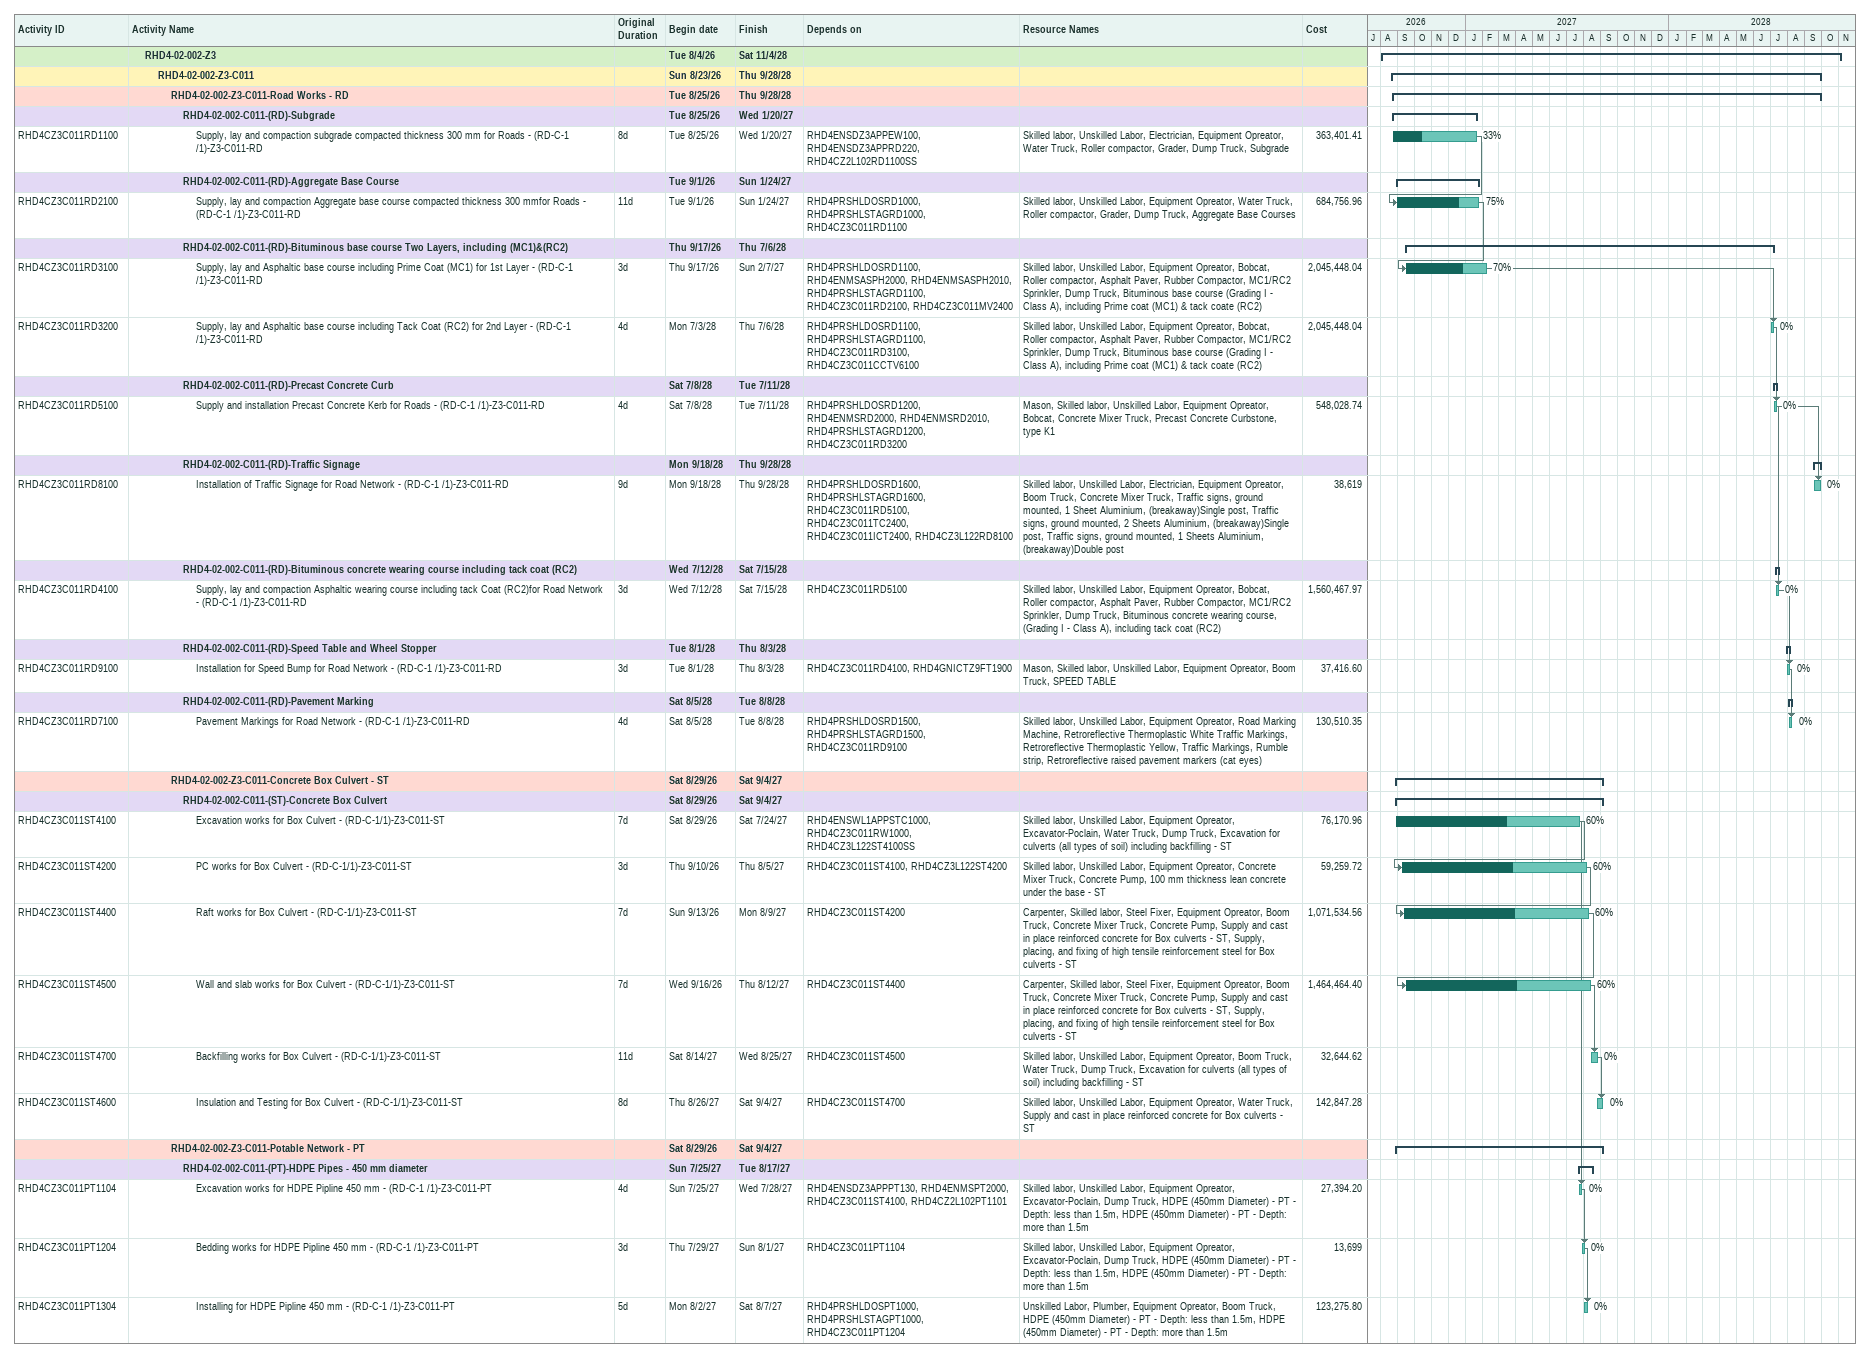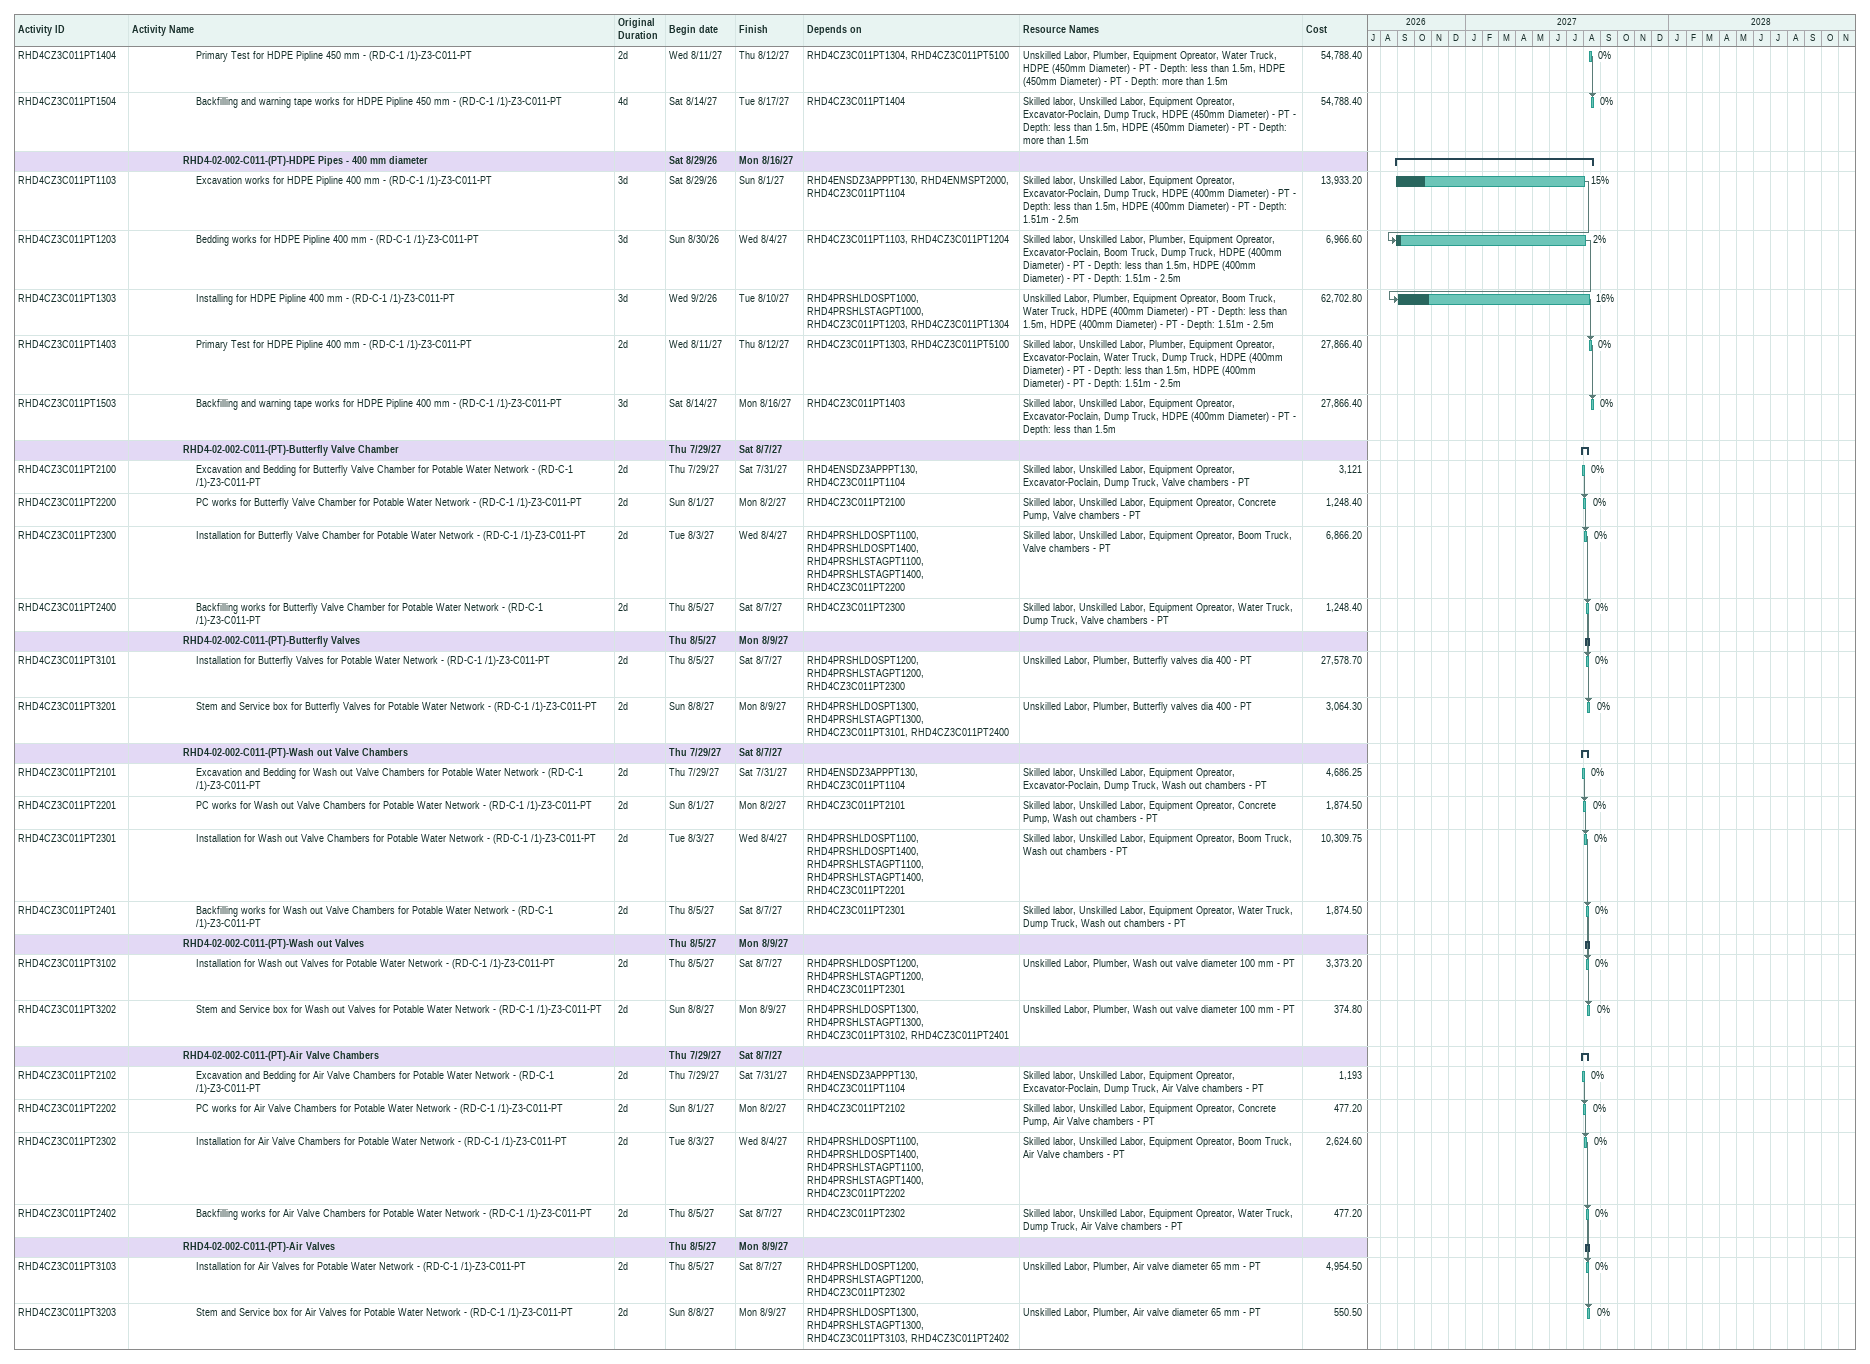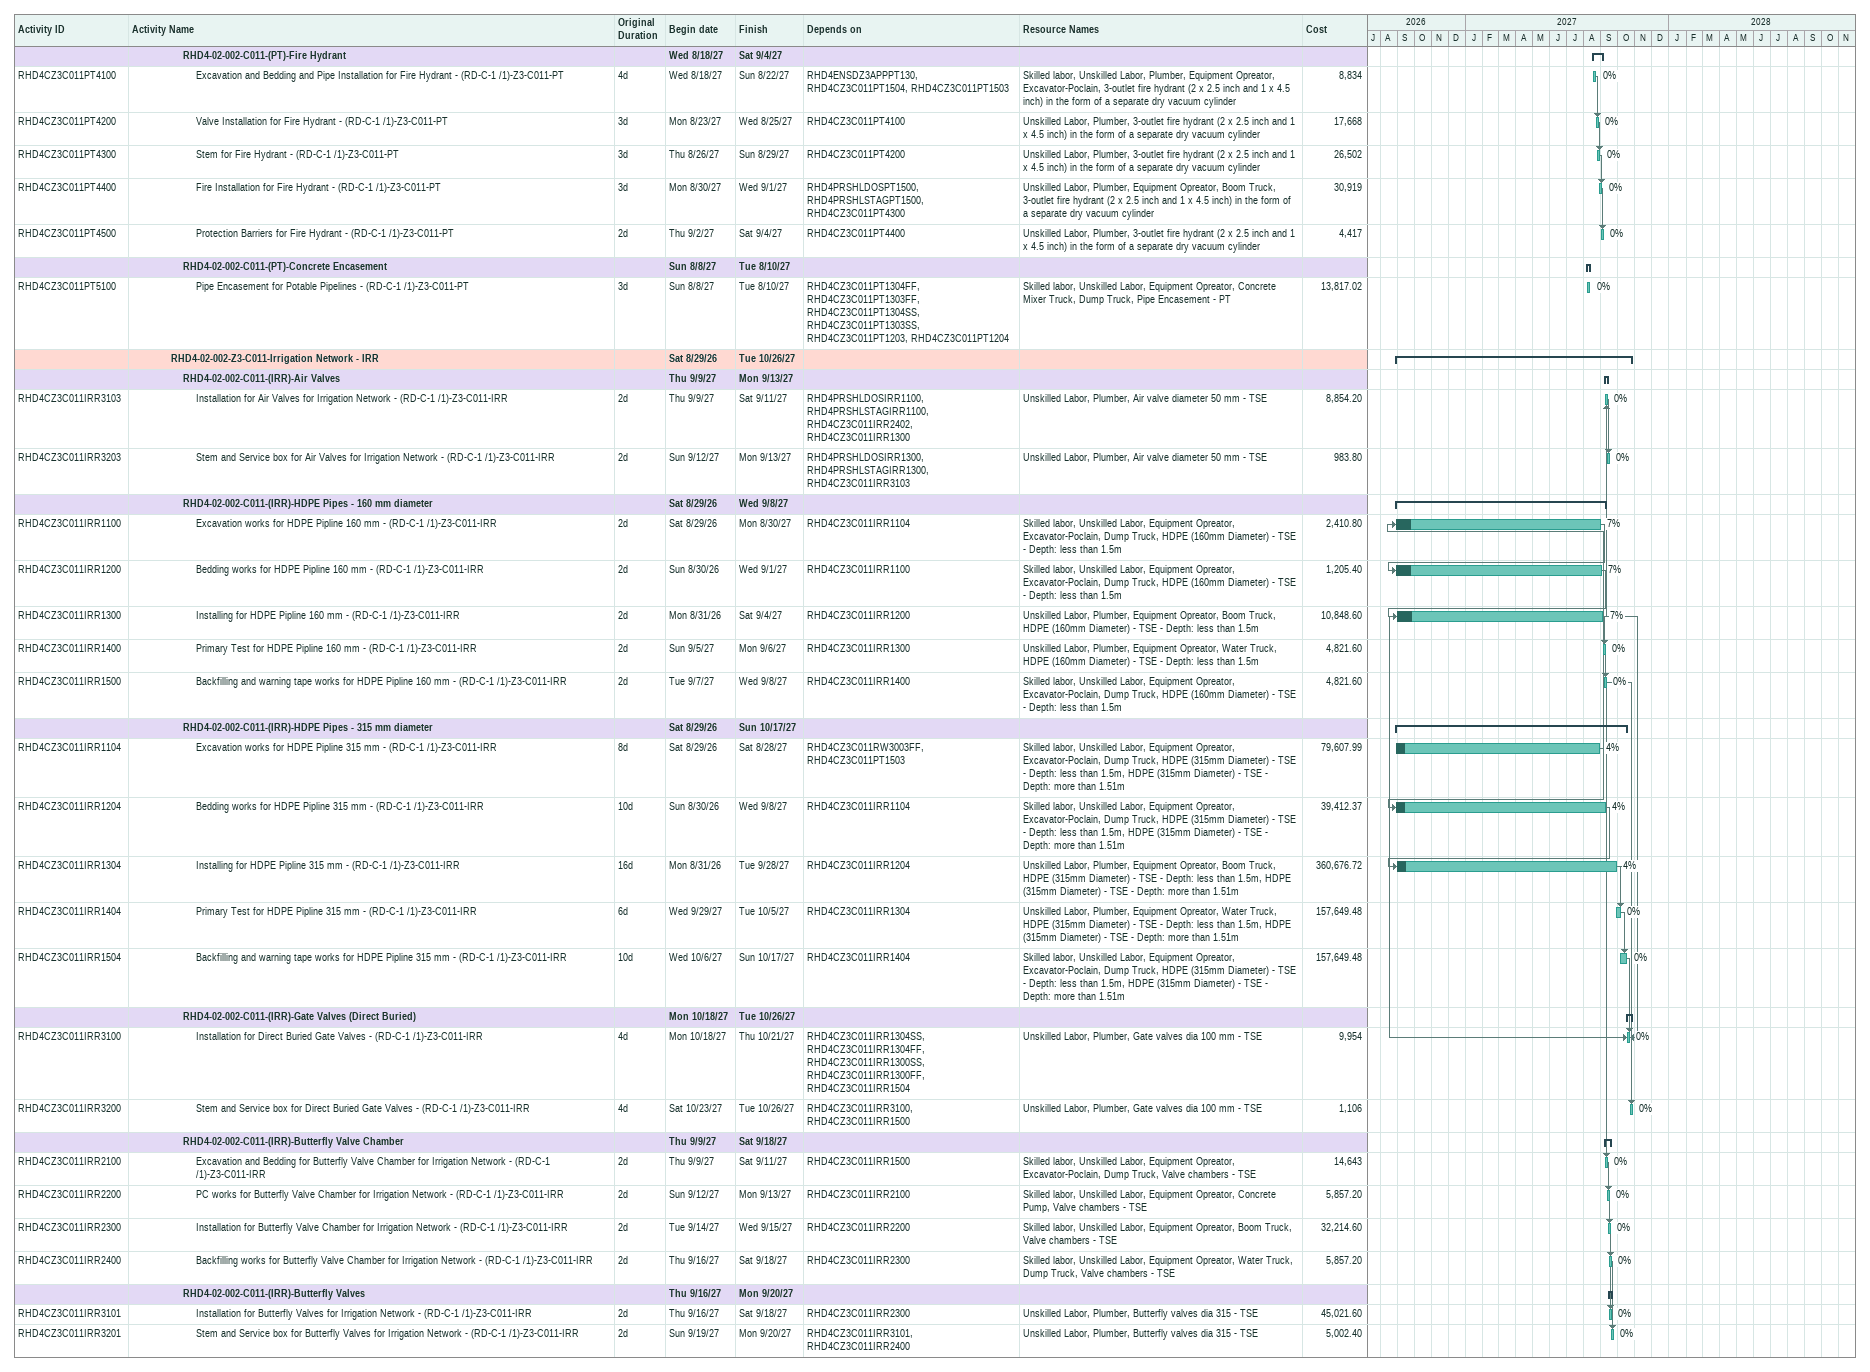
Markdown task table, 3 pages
| ID | Level | Task | Original duration | Start | Finish | Predecessors | Resources | % complete | Cost |
|---|---|---|---|---|---|---|---|---|---|
|  | 2 | **RHD4-02-002-Z3** |  | 2026-08-04 | 2028-11-04 |  |  |  |  |
|  | 3 | **RHD4-02-002-Z3-C011** |  | 2026-08-23 | 2028-09-28 |  |  |  |  |
|  | 4 | **RHD4-02-002-Z3-C011-Road Works - RD** |  | 2026-08-25 | 2028-09-28 |  |  |  |  |
|  | 5 | **RHD4-02-002-C011-(RD)-Subgrade** |  | 2026-08-25 | 2027-01-20 |  |  |  |  |
| RHD4CZ3C011RD1100 | 6 | Supply, lay and compaction subgrade compacted thickness 300 mm for Roads - (RD-C-1 /1)-Z3-C011-RD | 8d | 2026-08-25 | 2027-01-20 | RHD4ENSDZ3APPEW100, RHD4ENSDZ3APPRD220, RHD4CZ2L102RD1100SS | Skilled labor, Unskilled Labor, Electrician, Equipment Opreator, Water Truck, Roller compactor, Grader, Dump Truck, Subgrade | 33 | 363401.41 |
|  | 5 | **RHD4-02-002-C011-(RD)-Aggregate Base Course** |  | 2026-09-01 | 2027-01-24 |  |  |  |  |
| RHD4CZ3C011RD2100 | 6 | Supply, lay and compaction Aggregate base course compacted thickness 300 mmfor Roads - (RD-C-1 /1)-Z3-C011-RD | 11d | 2026-09-01 | 2027-01-24 | RHD4PRSHLDOSRD1000, RHD4PRSHLSTAGRD1000, RHD4CZ3C011RD1100 | Skilled labor, Unskilled Labor, Equipment Opreator, Water Truck, Roller compactor, Grader, Dump Truck, Aggregate Base Courses | 75 | 684756.96 |
|  | 5 | **RHD4-02-002-C011-(RD)-Bituminous base course Two Layers, including (MC1)&(RC2)** |  | 2026-09-17 | 2028-07-06 |  |  |  |  |
| RHD4CZ3C011RD3100 | 6 | Supply, lay and Asphaltic base course including Prime Coat (MC1) for 1st Layer - (RD-C-1 /1)-Z3-C011-RD | 3d | 2026-09-17 | 2027-02-07 | RHD4PRSHLDOSRD1100, RHD4ENMSASPH2000, RHD4ENMSASPH2010, RHD4PRSHLSTAGRD1100, RHD4CZ3C011RD2100, RHD4CZ3C011MV2400 | Skilled labor, Unskilled Labor, Equipment Opreator, Bobcat, Roller compactor, Asphalt Paver, Rubber Compactor, MC1/RC2 Sprinkler, Dump Truck, Bituminous base course (Grading I - Class A), including Prime coat (MC1) & tack coate (RC2) | 70 | 2045448.04 |
| RHD4CZ3C011RD3200 | 6 | Supply, lay and Asphaltic base course including Tack Coat (RC2) for 2nd Layer - (RD-C-1 /1)-Z3-C011-RD | 4d | 2028-07-03 | 2028-07-06 | RHD4PRSHLDOSRD1100, RHD4PRSHLSTAGRD1100, RHD4CZ3C011RD3100, RHD4CZ3C011CCTV6100 | Skilled labor, Unskilled Labor, Equipment Opreator, Bobcat, Roller compactor, Asphalt Paver, Rubber Compactor, MC1/RC2 Sprinkler, Dump Truck, Bituminous base course (Grading I - Class A), including Prime coat (MC1) & tack coate (RC2) | 0 | 2045448.04 |
|  | 5 | **RHD4-02-002-C011-(RD)-Precast Concrete Curb** |  | 2028-07-08 | 2028-07-11 |  |  |  |  |
| RHD4CZ3C011RD5100 | 6 | Supply and installation Precast Concrete Kerb for Roads - (RD-C-1 /1)-Z3-C011-RD | 4d | 2028-07-08 | 2028-07-11 | RHD4PRSHLDOSRD1200, RHD4ENMSRD2000, RHD4ENMSRD2010, RHD4PRSHLSTAGRD1200, RHD4CZ3C011RD3200 | Mason, Skilled labor, Unskilled Labor, Equipment Opreator, Bobcat, Concrete Mixer Truck, Precast Concrete Curbstone, type K1 | 0 | 548028.74 |
|  | 5 | **RHD4-02-002-C011-(RD)-Traffic Signage** |  | 2028-09-18 | 2028-09-28 |  |  |  |  |
| RHD4CZ3C011RD8100 | 6 | Installation of Traffic Signage for Road Network - (RD-C-1 /1)-Z3-C011-RD | 9d | 2028-09-18 | 2028-09-28 | RHD4PRSHLDOSRD1600, RHD4PRSHLSTAGRD1600, RHD4CZ3C011RD5100, RHD4CZ3C011TC2400, RHD4CZ3C011ICT2400, RHD4CZ3L122RD8100 | Skilled labor, Unskilled Labor, Electrician, Equipment Opreator, Boom Truck, Concrete Mixer Truck, Traffic signs, ground mounted, 1 Sheet Aluminium, (breakaway)Single post, Traffic signs, ground mounted, 2 Sheets Aluminium, (breakaway)Single post, Traffic signs, ground mounted, 1 Sheets Aluminium, (breakaway)Double post | 0 | 38619 |
|  | 5 | **RHD4-02-002-C011-(RD)-Bituminous concrete wearing course including tack coat (RC2)** |  | 2028-07-12 | 2028-07-15 |  |  |  |  |
| RHD4CZ3C011RD4100 | 6 | Supply, lay and compaction Asphaltic wearing course including tack Coat (RC2)for Road Network - (RD-C-1 /1)-Z3-C011-RD | 3d | 2028-07-12 | 2028-07-15 | RHD4CZ3C011RD5100 | Skilled labor, Unskilled Labor, Equipment Opreator, Bobcat, Roller compactor, Asphalt Paver, Rubber Compactor, MC1/RC2 Sprinkler, Dump Truck, Bituminous concrete wearing course, (Grading I - Class A), including tack coat (RC2) | 0 | 1560467.97 |
|  | 5 | **RHD4-02-002-C011-(RD)-Speed Table and Wheel Stopper** |  | 2028-08-01 | 2028-08-03 |  |  |  |  |
| RHD4CZ3C011RD9100 | 6 | Installation for Speed Bump for Road Network - (RD-C-1 /1)-Z3-C011-RD | 3d | 2028-08-01 | 2028-08-03 | RHD4CZ3C011RD4100, RHD4GNICTZ9FT1900 | Mason, Skilled labor, Unskilled Labor, Equipment Opreator, Boom Truck, SPEED TABLE | 0 | 37416.60 |
|  | 5 | **RHD4-02-002-C011-(RD)-Pavement Marking** |  | 2028-08-05 | 2028-08-08 |  |  |  |  |
| RHD4CZ3C011RD7100 | 6 | Pavement Markings for Road Network - (RD-C-1 /1)-Z3-C011-RD | 4d | 2028-08-05 | 2028-08-08 | RHD4PRSHLDOSRD1500, RHD4PRSHLSTAGRD1500, RHD4CZ3C011RD9100 | Skilled labor, Unskilled Labor, Equipment Opreator, Road Marking Machine, Retroreflective Thermoplastic White Traffic Markings, Retroreflective Thermoplastic Yellow, Traffic Markings, Rumble strip, Retroreflective raised pavement markers (cat eyes) | 0 | 130510.35 |
|  | 4 | **RHD4-02-002-Z3-C011-Concrete Box Culvert - ST** |  | 2026-08-29 | 2027-09-04 |  |  |  |  |
|  | 5 | **RHD4-02-002-C011-(ST)-Concrete Box Culvert** |  | 2026-08-29 | 2027-09-04 |  |  |  |  |
| RHD4CZ3C011ST4100 | 6 | Excavation works for Box Culvert - (RD-C-1/1)-Z3-C011-ST | 7d | 2026-08-29 | 2027-07-24 | RHD4ENSWL1APPSTC1000, RHD4CZ3C011RW1000, RHD4CZ3L122ST4100SS | Skilled labor, Unskilled Labor, Equipment Opreator, Excavator-Poclain, Water Truck, Dump Truck, Excavation for culverts (all types of soil) including backfilling - ST | 60 | 76170.96 |
| RHD4CZ3C011ST4200 | 6 | PC works for Box Culvert - (RD-C-1/1)-Z3-C011-ST | 3d | 2026-09-10 | 2027-08-05 | RHD4CZ3C011ST4100, RHD4CZ3L122ST4200 | Skilled labor, Unskilled Labor, Equipment Opreator, Concrete Mixer Truck, Concrete Pump, 100 mm thickness lean concrete under the base - ST | 60 | 59259.72 |
| RHD4CZ3C011ST4400 | 6 | Raft works for Box Culvert - (RD-C-1/1)-Z3-C011-ST | 7d | 2026-09-13 | 2027-08-09 | RHD4CZ3C011ST4200 | Carpenter, Skilled labor, Steel Fixer, Equipment Opreator, Boom Truck, Concrete Mixer Truck, Concrete Pump, Supply and cast in place reinforced concrete for Box culverts - ST, Supply, placing, and fixing of high tensile reinforcement steel for Box culverts - ST | 60 | 1071534.56 |
| RHD4CZ3C011ST4500 | 6 | Wall and slab works for Box Culvert - (RD-C-1/1)-Z3-C011-ST | 7d | 2026-09-16 | 2027-08-12 | RHD4CZ3C011ST4400 | Carpenter, Skilled labor, Steel Fixer, Equipment Opreator, Boom Truck, Concrete Mixer Truck, Concrete Pump, Supply and cast in place reinforced concrete for Box culverts - ST, Supply, placing, and fixing of high tensile reinforcement steel for Box culverts - ST | 60 | 1464464.40 |
| RHD4CZ3C011ST4700 | 6 | Backfilling works for Box Culvert - (RD-C-1/1)-Z3-C011-ST | 11d | 2027-08-14 | 2027-08-25 | RHD4CZ3C011ST4500 | Skilled labor, Unskilled Labor, Equipment Opreator, Boom Truck, Water Truck, Dump Truck, Excavation for culverts (all types of soil) including backfilling - ST | 0 | 32644.62 |
| RHD4CZ3C011ST4600 | 6 | Insulation and Testing for Box Culvert - (RD-C-1/1)-Z3-C011-ST | 8d | 2027-08-26 | 2027-09-04 | RHD4CZ3C011ST4700 | Skilled labor, Unskilled Labor, Equipment Opreator, Water Truck, Supply and cast in place reinforced concrete for Box culverts - ST | 0 | 142847.28 |
|  | 4 | **RHD4-02-002-Z3-C011-Potable Network - PT** |  | 2026-08-29 | 2027-09-04 |  |  |  |  |
|  | 5 | **RHD4-02-002-C011-(PT)-HDPE Pipes - 450 mm diameter** |  | 2027-07-25 | 2027-08-17 |  |  |  |  |
| RHD4CZ3C011PT1104 | 6 | Excavation works for HDPE Pipline 450 mm - (RD-C-1 /1)-Z3-C011-PT | 4d | 2027-07-25 | 2027-07-28 | RHD4ENSDZ3APPPT130, RHD4ENMSPT2000, RHD4CZ3C011ST4100, RHD4CZ2L102PT1101 | Skilled labor, Unskilled Labor, Equipment Opreator, Excavator-Poclain, Dump Truck, HDPE (450mm Diameter) - PT - Depth: less than 1.5m, HDPE (450mm Diameter) - PT - Depth: more than 1.5m | 0 | 27394.20 |
| RHD4CZ3C011PT1204 | 6 | Bedding works for HDPE Pipline 450 mm - (RD-C-1 /1)-Z3-C011-PT | 3d | 2027-07-29 | 2027-08-01 | RHD4CZ3C011PT1104 | Skilled labor, Unskilled Labor, Equipment Opreator, Excavator-Poclain, Dump Truck, HDPE (450mm Diameter) - PT - Depth: less than 1.5m, HDPE (450mm Diameter) - PT - Depth: more than 1.5m | 0 | 13699 |
| RHD4CZ3C011PT1304 | 6 | Installing for HDPE Pipline 450 mm - (RD-C-1 /1)-Z3-C011-PT | 5d | 2027-08-02 | 2027-08-07 | RHD4PRSHLDOSPT1000, RHD4PRSHLSTAGPT1000, RHD4CZ3C011PT1204 | Unskilled Labor, Plumber, Equipment Opreator, Boom Truck, HDPE (450mm Diameter) - PT - Depth: less than 1.5m, HDPE (450mm Diameter) - PT - Depth: more than 1.5m | 0 | 123275.80 |
| RHD4CZ3C011PT1404 | 6 | Primary Test for HDPE Pipline 450 mm - (RD-C-1 /1)-Z3-C011-PT | 2d | 2027-08-11 | 2027-08-12 | RHD4CZ3C011PT1304, RHD4CZ3C011PT5100 | Unskilled Labor, Plumber, Equipment Opreator, Water Truck, HDPE (450mm Diameter) - PT - Depth: less than 1.5m, HDPE (450mm Diameter) - PT - Depth: more than 1.5m | 0 | 54788.40 |
| RHD4CZ3C011PT1504 | 6 | Backfilling and warning tape works for HDPE Pipline 450 mm - (RD-C-1 /1)-Z3-C011-PT | 4d | 2027-08-14 | 2027-08-17 | RHD4CZ3C011PT1404 | Skilled labor, Unskilled Labor, Equipment Opreator, Excavator-Poclain, Dump Truck, HDPE (450mm Diameter) - PT - Depth: less than 1.5m, HDPE (450mm Diameter) - PT - Depth: more than 1.5m | 0 | 54788.40 |
|  | 5 | **RHD4-02-002-C011-(PT)-HDPE Pipes - 400 mm diameter** |  | 2026-08-29 | 2027-08-16 |  |  |  |  |
| RHD4CZ3C011PT1103 | 6 | Excavation works for HDPE Pipline 400 mm - (RD-C-1 /1)-Z3-C011-PT | 3d | 2026-08-29 | 2027-08-01 | RHD4ENSDZ3APPPT130, RHD4ENMSPT2000, RHD4CZ3C011PT1104 | Skilled labor, Unskilled Labor, Equipment Opreator, Excavator-Poclain, Dump Truck, HDPE (400mm Diameter) - PT - Depth: less than 1.5m, HDPE (400mm Diameter) - PT - Depth: 1.51m - 2.5m | 15 | 13933.20 |
| RHD4CZ3C011PT1203 | 6 | Bedding works for HDPE Pipline 400 mm - (RD-C-1 /1)-Z3-C011-PT | 3d | 2026-08-30 | 2027-08-04 | RHD4CZ3C011PT1103, RHD4CZ3C011PT1204 | Skilled labor, Unskilled Labor, Plumber, Equipment Opreator, Excavator-Poclain, Boom Truck, Dump Truck, HDPE (400mm Diameter) - PT - Depth: less than 1.5m, HDPE (400mm Diameter) - PT - Depth: 1.51m - 2.5m | 2 | 6966.60 |
| RHD4CZ3C011PT1303 | 6 | Installing for HDPE Pipline 400 mm - (RD-C-1 /1)-Z3-C011-PT | 3d | 2026-09-02 | 2027-08-10 | RHD4PRSHLDOSPT1000, RHD4PRSHLSTAGPT1000, RHD4CZ3C011PT1203, RHD4CZ3C011PT1304 | Unskilled Labor, Plumber, Equipment Opreator, Boom Truck, Water Truck, HDPE (400mm Diameter) - PT - Depth: less than 1.5m, HDPE (400mm Diameter) - PT - Depth: 1.51m - 2.5m | 16 | 62702.80 |
| RHD4CZ3C011PT1403 | 6 | Primary Test for HDPE Pipline 400 mm - (RD-C-1 /1)-Z3-C011-PT | 2d | 2027-08-11 | 2027-08-12 | RHD4CZ3C011PT1303, RHD4CZ3C011PT5100 | Skilled labor, Unskilled Labor, Plumber, Equipment Opreator, Excavator-Poclain, Water Truck, Dump Truck, HDPE (400mm Diameter) - PT - Depth: less than 1.5m, HDPE (400mm Diameter) - PT - Depth: 1.51m - 2.5m | 0 | 27866.40 |
| RHD4CZ3C011PT1503 | 6 | Backfilling and warning tape works for HDPE Pipline 400 mm - (RD-C-1 /1)-Z3-C011-PT | 3d | 2027-08-14 | 2027-08-16 | RHD4CZ3C011PT1403 | Skilled labor, Unskilled Labor, Equipment Opreator, Excavator-Poclain, Dump Truck, HDPE (400mm Diameter) - PT - Depth: less than 1.5m | 0 | 27866.40 |
|  | 5 | **RHD4-02-002-C011-(PT)-Butterfly Valve Chamber** |  | 2027-07-29 | 2027-08-07 |  |  |  |  |
| RHD4CZ3C011PT2100 | 6 | Excavation and Bedding for Butterfly Valve Chamber for Potable Water Network - (RD-C-1 /1)-Z3-C011-PT | 2d | 2027-07-29 | 2027-07-31 | RHD4ENSDZ3APPPT130, RHD4CZ3C011PT1104 | Skilled labor, Unskilled Labor, Equipment Opreator, Excavator-Poclain, Dump Truck, Valve chambers - PT | 0 | 3121 |
| RHD4CZ3C011PT2200 | 6 | PC works for Butterfly Valve Chamber for Potable Water Network - (RD-C-1 /1)-Z3-C011-PT | 2d | 2027-08-01 | 2027-08-02 | RHD4CZ3C011PT2100 | Skilled labor, Unskilled Labor, Equipment Opreator, Concrete Pump, Valve chambers - PT | 0 | 1248.40 |
| RHD4CZ3C011PT2300 | 6 | Installation for Butterfly Valve Chamber for Potable Water Network - (RD-C-1 /1)-Z3-C011-PT | 2d | 2027-08-03 | 2027-08-04 | RHD4PRSHLDOSPT1100, RHD4PRSHLDOSPT1400, RHD4PRSHLSTAGPT1100, RHD4PRSHLSTAGPT1400, RHD4CZ3C011PT2200 | Skilled labor, Unskilled Labor, Equipment Opreator, Boom Truck, Valve chambers - PT | 0 | 6866.20 |
| RHD4CZ3C011PT2400 | 6 | Backfilling works for Butterfly Valve Chamber for Potable Water Network - (RD-C-1 /1)-Z3-C011-PT | 2d | 2027-08-05 | 2027-08-07 | RHD4CZ3C011PT2300 | Skilled labor, Unskilled Labor, Equipment Opreator, Water Truck, Dump Truck, Valve chambers - PT | 0 | 1248.40 |
|  | 5 | **RHD4-02-002-C011-(PT)-Butterfly Valves** |  | 2027-08-05 | 2027-08-09 |  |  |  |  |
| RHD4CZ3C011PT3101 | 6 | Installation for Butterfly Valves for Potable Water Network - (RD-C-1 /1)-Z3-C011-PT | 2d | 2027-08-05 | 2027-08-07 | RHD4PRSHLDOSPT1200, RHD4PRSHLSTAGPT1200, RHD4CZ3C011PT2300 | Unskilled Labor, Plumber, Butterfly valves dia 400 - PT | 0 | 27578.70 |
| RHD4CZ3C011PT3201 | 6 | Stem and Service box for Butterfly Valves for Potable Water Network - (RD-C-1 /1)-Z3-C011-PT | 2d | 2027-08-08 | 2027-08-09 | RHD4PRSHLDOSPT1300, RHD4PRSHLSTAGPT1300, RHD4CZ3C011PT3101, RHD4CZ3C011PT2400 | Unskilled Labor, Plumber, Butterfly valves dia 400 - PT | 0 | 3064.30 |
|  | 5 | **RHD4-02-002-C011-(PT)-Wash out Valve Chambers** |  | 2027-07-29 | 2027-08-07 |  |  |  |  |
| RHD4CZ3C011PT2101 | 6 | Excavation and Bedding for Wash out Valve Chambers for Potable Water Network - (RD-C-1 /1)-Z3-C011-PT | 2d | 2027-07-29 | 2027-07-31 | RHD4ENSDZ3APPPT130, RHD4CZ3C011PT1104 | Skilled labor, Unskilled Labor, Equipment Opreator, Excavator-Poclain, Dump Truck, Wash out chambers - PT | 0 | 4686.25 |
| RHD4CZ3C011PT2201 | 6 | PC works for Wash out Valve Chambers for Potable Water Network - (RD-C-1 /1)-Z3-C011-PT | 2d | 2027-08-01 | 2027-08-02 | RHD4CZ3C011PT2101 | Skilled labor, Unskilled Labor, Equipment Opreator, Concrete Pump, Wash out chambers - PT | 0 | 1874.50 |
| RHD4CZ3C011PT2301 | 6 | Installation for Wash out Valve Chambers for Potable Water Network - (RD-C-1 /1)-Z3-C011-PT | 2d | 2027-08-03 | 2027-08-04 | RHD4PRSHLDOSPT1100, RHD4PRSHLDOSPT1400, RHD4PRSHLSTAGPT1100, RHD4PRSHLSTAGPT1400, RHD4CZ3C011PT2201 | Skilled labor, Unskilled Labor, Equipment Opreator, Boom Truck, Wash out chambers - PT | 0 | 10309.75 |
| RHD4CZ3C011PT2401 | 6 | Backfilling works for Wash out Valve Chambers for Potable Water Network - (RD-C-1 /1)-Z3-C011-PT | 2d | 2027-08-05 | 2027-08-07 | RHD4CZ3C011PT2301 | Skilled labor, Unskilled Labor, Equipment Opreator, Water Truck, Dump Truck, Wash out chambers - PT | 0 | 1874.50 |
|  | 5 | **RHD4-02-002-C011-(PT)-Wash out Valves** |  | 2027-08-05 | 2027-08-09 |  |  |  |  |
| RHD4CZ3C011PT3102 | 6 | Installation for Wash out Valves for Potable Water Network - (RD-C-1 /1)-Z3-C011-PT | 2d | 2027-08-05 | 2027-08-07 | RHD4PRSHLDOSPT1200, RHD4PRSHLSTAGPT1200, RHD4CZ3C011PT2301 | Unskilled Labor, Plumber, Wash out valve diameter 100 mm - PT | 0 | 3373.20 |
| RHD4CZ3C011PT3202 | 6 | Stem and Service box for Wash out Valves for Potable Water Network - (RD-C-1 /1)-Z3-C011-PT | 2d | 2027-08-08 | 2027-08-09 | RHD4PRSHLDOSPT1300, RHD4PRSHLSTAGPT1300, RHD4CZ3C011PT3102, RHD4CZ3C011PT2401 | Unskilled Labor, Plumber, Wash out valve diameter 100 mm - PT | 0 | 374.80 |
|  | 5 | **RHD4-02-002-C011-(PT)-Air Valve Chambers** |  | 2027-07-29 | 2027-08-07 |  |  |  |  |
| RHD4CZ3C011PT2102 | 6 | Excavation and Bedding for Air Valve Chambers for Potable Water Network - (RD-C-1 /1)-Z3-C011-PT | 2d | 2027-07-29 | 2027-07-31 | RHD4ENSDZ3APPPT130, RHD4CZ3C011PT1104 | Skilled labor, Unskilled Labor, Equipment Opreator, Excavator-Poclain, Dump Truck, Air Valve chambers - PT | 0 | 1193 |
| RHD4CZ3C011PT2202 | 6 | PC works for Air Valve Chambers for Potable Water Network - (RD-C-1 /1)-Z3-C011-PT | 2d | 2027-08-01 | 2027-08-02 | RHD4CZ3C011PT2102 | Skilled labor, Unskilled Labor, Equipment Opreator, Concrete Pump, Air Valve chambers - PT | 0 | 477.20 |
| RHD4CZ3C011PT2302 | 6 | Installation for Air Valve Chambers for Potable Water Network - (RD-C-1 /1)-Z3-C011-PT | 2d | 2027-08-03 | 2027-08-04 | RHD4PRSHLDOSPT1100, RHD4PRSHLDOSPT1400, RHD4PRSHLSTAGPT1100, RHD4PRSHLSTAGPT1400, RHD4CZ3C011PT2202 | Skilled labor, Unskilled Labor, Equipment Opreator, Boom Truck, Air Valve chambers - PT | 0 | 2624.60 |
| RHD4CZ3C011PT2402 | 6 | Backfilling works for Air Valve Chambers for Potable Water Network - (RD-C-1 /1)-Z3-C011-PT | 2d | 2027-08-05 | 2027-08-07 | RHD4CZ3C011PT2302 | Skilled labor, Unskilled Labor, Equipment Opreator, Water Truck, Dump Truck, Air Valve chambers - PT | 0 | 477.20 |
|  | 5 | **RHD4-02-002-C011-(PT)-Air Valves** |  | 2027-08-05 | 2027-08-09 |  |  |  |  |
| RHD4CZ3C011PT3103 | 6 | Installation for Air Valves for Potable Water Network - (RD-C-1 /1)-Z3-C011-PT | 2d | 2027-08-05 | 2027-08-07 | RHD4PRSHLDOSPT1200, RHD4PRSHLSTAGPT1200, RHD4CZ3C011PT2302 | Unskilled Labor, Plumber, Air valve diameter 65 mm - PT | 0 | 4954.50 |
| RHD4CZ3C011PT3203 | 6 | Stem and Service box for Air Valves for Potable Water Network - (RD-C-1 /1)-Z3-C011-PT | 2d | 2027-08-08 | 2027-08-09 | RHD4PRSHLDOSPT1300, RHD4PRSHLSTAGPT1300, RHD4CZ3C011PT3103, RHD4CZ3C011PT2402 | Unskilled Labor, Plumber, Air valve diameter 65 mm - PT | 0 | 550.50 |
|  | 5 | **RHD4-02-002-C011-(PT)-Fire Hydrant** |  | 2027-08-18 | 2027-09-04 |  |  |  |  |
| RHD4CZ3C011PT4100 | 6 | Excavation and Bedding and Pipe Installation for Fire Hydrant - (RD-C-1 /1)-Z3-C011-PT | 4d | 2027-08-18 | 2027-08-22 | RHD4ENSDZ3APPPT130, RHD4CZ3C011PT1504, RHD4CZ3C011PT1503 | Skilled labor, Unskilled Labor, Plumber, Equipment Opreator, Excavator-Poclain, 3-outlet fire hydrant (2 x 2.5 inch and 1 x 4.5 inch) in the form of a separate dry vacuum cylinder | 0 | 8834 |
| RHD4CZ3C011PT4200 | 6 | Valve Installation for Fire Hydrant - (RD-C-1 /1)-Z3-C011-PT | 3d | 2027-08-23 | 2027-08-25 | RHD4CZ3C011PT4100 | Unskilled Labor, Plumber, 3-outlet fire hydrant (2 x 2.5 inch and 1 x 4.5 inch) in the form of a separate dry vacuum cylinder | 0 | 17668 |
| RHD4CZ3C011PT4300 | 6 | Stem for Fire Hydrant - (RD-C-1 /1)-Z3-C011-PT | 3d | 2027-08-26 | 2027-08-29 | RHD4CZ3C011PT4200 | Unskilled Labor, Plumber, 3-outlet fire hydrant (2 x 2.5 inch and 1 x 4.5 inch) in the form of a separate dry vacuum cylinder | 0 | 26502 |
| RHD4CZ3C011PT4400 | 6 | Fire Installation for Fire Hydrant - (RD-C-1 /1)-Z3-C011-PT | 3d | 2027-08-30 | 2027-09-01 | RHD4PRSHLDOSPT1500, RHD4PRSHLSTAGPT1500, RHD4CZ3C011PT4300 | Unskilled Labor, Plumber, Equipment Opreator, Boom Truck, 3-outlet fire hydrant (2 x 2.5 inch and 1 x 4.5 inch) in the form of a separate dry vacuum cylinder | 0 | 30919 |
| RHD4CZ3C011PT4500 | 6 | Protection Barriers for Fire Hydrant - (RD-C-1 /1)-Z3-C011-PT | 2d | 2027-09-02 | 2027-09-04 | RHD4CZ3C011PT4400 | Unskilled Labor, Plumber, 3-outlet fire hydrant (2 x 2.5 inch and 1 x 4.5 inch) in the form of a separate dry vacuum cylinder | 0 | 4417 |
|  | 5 | **RHD4-02-002-C011-(PT)-Concrete Encasement** |  | 2027-08-08 | 2027-08-10 |  |  |  |  |
| RHD4CZ3C011PT5100 | 6 | Pipe Encasement for Potable Pipelines - (RD-C-1 /1)-Z3-C011-PT | 3d | 2027-08-08 | 2027-08-10 | RHD4CZ3C011PT1304FF, RHD4CZ3C011PT1303FF, RHD4CZ3C011PT1304SS, RHD4CZ3C011PT1303SS, RHD4CZ3C011PT1203, RHD4CZ3C011PT1204 | Skilled labor, Unskilled Labor, Equipment Opreator, Concrete Mixer Truck, Dump Truck, Pipe Encasement - PT | 0 | 13817.02 |
|  | 4 | **RHD4-02-002-Z3-C011-Irrigation Network - IRR** |  | 2026-08-29 | 2027-10-26 |  |  |  |  |
|  | 5 | **RHD4-02-002-C011-(IRR)-Air Valves** |  | 2027-09-09 | 2027-09-13 |  |  |  |  |
| RHD4CZ3C011IRR3103 | 6 | Installation for Air Valves for Irrigation Network - (RD-C-1 /1)-Z3-C011-IRR | 2d | 2027-09-09 | 2027-09-11 | RHD4PRSHLDOSIRR1100, RHD4PRSHLSTAGIRR1100, RHD4CZ3C011IRR2402, RHD4CZ3C011IRR1300 | Unskilled Labor, Plumber, Air valve diameter 50 mm - TSE | 0 | 8854.20 |
| RHD4CZ3C011IRR3203 | 6 | Stem and Service box for Air Valves for Irrigation Network - (RD-C-1 /1)-Z3-C011-IRR | 2d | 2027-09-12 | 2027-09-13 | RHD4PRSHLDOSIRR1300, RHD4PRSHLSTAGIRR1300, RHD4CZ3C011IRR3103 | Unskilled Labor, Plumber, Air valve diameter 50 mm - TSE | 0 | 983.80 |
|  | 5 | **RHD4-02-002-C011-(IRR)-HDPE Pipes - 160 mm diameter** |  | 2026-08-29 | 2027-09-08 |  |  |  |  |
| RHD4CZ3C011IRR1100 | 6 | Excavation works for HDPE Pipline 160 mm - (RD-C-1 /1)-Z3-C011-IRR | 2d | 2026-08-29 | 2027-08-30 | RHD4CZ3C011IRR1104 | Skilled labor, Unskilled Labor, Equipment Opreator, Excavator-Poclain, Dump Truck, HDPE (160mm Diameter) - TSE - Depth: less than 1.5m | 7 | 2410.80 |
| RHD4CZ3C011IRR1200 | 6 | Bedding works for HDPE Pipline 160 mm - (RD-C-1 /1)-Z3-C011-IRR | 2d | 2026-08-30 | 2027-09-01 | RHD4CZ3C011IRR1100 | Skilled labor, Unskilled Labor, Equipment Opreator, Excavator-Poclain, Dump Truck, HDPE (160mm Diameter) - TSE - Depth: less than 1.5m | 7 | 1205.40 |
| RHD4CZ3C011IRR1300 | 6 | Installing for HDPE Pipline 160 mm - (RD-C-1 /1)-Z3-C011-IRR | 2d | 2026-08-31 | 2027-09-04 | RHD4CZ3C011IRR1200 | Unskilled Labor, Plumber, Equipment Opreator, Boom Truck, HDPE (160mm Diameter) - TSE - Depth: less than 1.5m | 7 | 10848.60 |
| RHD4CZ3C011IRR1400 | 6 | Primary Test for HDPE Pipline 160 mm - (RD-C-1 /1)-Z3-C011-IRR | 2d | 2027-09-05 | 2027-09-06 | RHD4CZ3C011IRR1300 | Unskilled Labor, Plumber, Equipment Opreator, Water Truck, HDPE (160mm Diameter) - TSE - Depth: less than 1.5m | 0 | 4821.60 |
| RHD4CZ3C011IRR1500 | 6 | Backfilling and warning tape works for HDPE Pipline 160 mm - (RD-C-1 /1)-Z3-C011-IRR | 2d | 2027-09-07 | 2027-09-08 | RHD4CZ3C011IRR1400 | Skilled labor, Unskilled Labor, Equipment Opreator, Excavator-Poclain, Dump Truck, HDPE (160mm Diameter) - TSE - Depth: less than 1.5m | 0 | 4821.60 |
|  | 5 | **RHD4-02-002-C011-(IRR)-HDPE Pipes - 315 mm diameter** |  | 2026-08-29 | 2027-10-17 |  |  |  |  |
| RHD4CZ3C011IRR1104 | 6 | Excavation works for HDPE Pipline 315 mm - (RD-C-1 /1)-Z3-C011-IRR | 8d | 2026-08-29 | 2027-08-28 | RHD4CZ3C011RW3003FF, RHD4CZ3C011PT1503 | Skilled labor, Unskilled Labor, Equipment Opreator, Excavator-Poclain, Dump Truck, HDPE (315mm Diameter) - TSE - Depth: less than 1.5m, HDPE (315mm Diameter) - TSE - Depth: more than 1.51m | 4 | 79607.99 |
| RHD4CZ3C011IRR1204 | 6 | Bedding works for HDPE Pipline 315 mm - (RD-C-1 /1)-Z3-C011-IRR | 10d | 2026-08-30 | 2027-09-08 | RHD4CZ3C011IRR1104 | Skilled labor, Unskilled Labor, Equipment Opreator, Excavator-Poclain, Dump Truck, HDPE (315mm Diameter) - TSE - Depth: less than 1.5m, HDPE (315mm Diameter) - TSE - Depth: more than 1.51m | 4 | 39412.37 |
| RHD4CZ3C011IRR1304 | 6 | Installing for HDPE Pipline 315 mm - (RD-C-1 /1)-Z3-C011-IRR | 16d | 2026-08-31 | 2027-09-28 | RHD4CZ3C011IRR1204 | Unskilled Labor, Plumber, Equipment Opreator, Boom Truck, HDPE (315mm Diameter) - TSE - Depth: less than 1.5m, HDPE (315mm Diameter) - TSE - Depth: more than 1.51m | 4 | 360676.72 |
| RHD4CZ3C011IRR1404 | 6 | Primary Test for HDPE Pipline 315 mm - (RD-C-1 /1)-Z3-C011-IRR | 6d | 2027-09-29 | 2027-10-05 | RHD4CZ3C011IRR1304 | Unskilled Labor, Plumber, Equipment Opreator, Water Truck, HDPE (315mm Diameter) - TSE - Depth: less than 1.5m, HDPE (315mm Diameter) - TSE - Depth: more than 1.51m | 0 | 157649.48 |
| RHD4CZ3C011IRR1504 | 6 | Backfilling and warning tape works for HDPE Pipline 315 mm - (RD-C-1 /1)-Z3-C011-IRR | 10d | 2027-10-06 | 2027-10-17 | RHD4CZ3C011IRR1404 | Skilled labor, Unskilled Labor, Equipment Opreator, Excavator-Poclain, Dump Truck, HDPE (315mm Diameter) - TSE - Depth: less than 1.5m, HDPE (315mm Diameter) - TSE - Depth: more than 1.51m | 0 | 157649.48 |
|  | 5 | **RHD4-02-002-C011-(IRR)-Gate Valves (Direct Buried)** |  | 2027-10-18 | 2027-10-26 |  |  |  |  |
| RHD4CZ3C011IRR3100 | 6 | Installation for Direct Buried Gate Valves - (RD-C-1 /1)-Z3-C011-IRR | 4d | 2027-10-18 | 2027-10-21 | RHD4CZ3C011IRR1304SS, RHD4CZ3C011IRR1304FF, RHD4CZ3C011IRR1300SS, RHD4CZ3C011IRR1300FF, RHD4CZ3C011IRR1504 | Unskilled Labor, Plumber, Gate valves dia 100 mm - TSE | 0 | 9954 |
| RHD4CZ3C011IRR3200 | 6 | Stem and Service box for Direct Buried Gate Valves - (RD-C-1 /1)-Z3-C011-IRR | 4d | 2027-10-23 | 2027-10-26 | RHD4CZ3C011IRR3100, RHD4CZ3C011IRR1500 | Unskilled Labor, Plumber, Gate valves dia 100 mm - TSE | 0 | 1106 |
|  | 5 | **RHD4-02-002-C011-(IRR)-Butterfly Valve Chamber** |  | 2027-09-09 | 2027-09-18 |  |  |  |  |
| RHD4CZ3C011IRR2100 | 6 | Excavation and Bedding for Butterfly Valve Chamber for Irrigation Network - (RD-C-1 /1)-Z3-C011-IRR | 2d | 2027-09-09 | 2027-09-11 | RHD4CZ3C011IRR1500 | Skilled labor, Unskilled Labor, Equipment Opreator, Excavator-Poclain, Dump Truck, Valve chambers - TSE | 0 | 14643 |
| RHD4CZ3C011IRR2200 | 6 | PC works for Butterfly Valve Chamber for Irrigation Network - (RD-C-1 /1)-Z3-C011-IRR | 2d | 2027-09-12 | 2027-09-13 | RHD4CZ3C011IRR2100 | Skilled labor, Unskilled Labor, Equipment Opreator, Concrete Pump, Valve chambers - TSE | 0 | 5857.20 |
| RHD4CZ3C011IRR2300 | 6 | Installation for Butterfly Valve Chamber for Irrigation Network - (RD-C-1 /1)-Z3-C011-IRR | 2d | 2027-09-14 | 2027-09-15 | RHD4CZ3C011IRR2200 | Skilled labor, Unskilled Labor, Equipment Opreator, Boom Truck, Valve chambers - TSE | 0 | 32214.60 |
| RHD4CZ3C011IRR2400 | 6 | Backfilling works for Butterfly Valve Chamber for Irrigation Network - (RD-C-1 /1)-Z3-C011-IRR | 2d | 2027-09-16 | 2027-09-18 | RHD4CZ3C011IRR2300 | Skilled labor, Unskilled Labor, Equipment Opreator, Water Truck, Dump Truck, Valve chambers - TSE | 0 | 5857.20 |
|  | 5 | **RHD4-02-002-C011-(IRR)-Butterfly Valves** |  | 2027-09-16 | 2027-09-20 |  |  |  |  |
| RHD4CZ3C011IRR3101 | 6 | Installation for Butterfly Valves for Irrigation Network - (RD-C-1 /1)-Z3-C011-IRR | 2d | 2027-09-16 | 2027-09-18 | RHD4CZ3C011IRR2300 | Unskilled Labor, Plumber, Butterfly valves dia 315 - TSE | 0 | 45021.60 |
| RHD4CZ3C011IRR3201 | 6 | Stem and Service box for Butterfly Valves for Irrigation Network - (RD-C-1 /1)-Z3-C011-IRR | 2d | 2027-09-19 | 2027-09-20 | RHD4CZ3C011IRR3101, RHD4CZ3C011IRR2400 | Unskilled Labor, Plumber, Butterfly valves dia 315 - TSE | 0 | 5002.40 |
